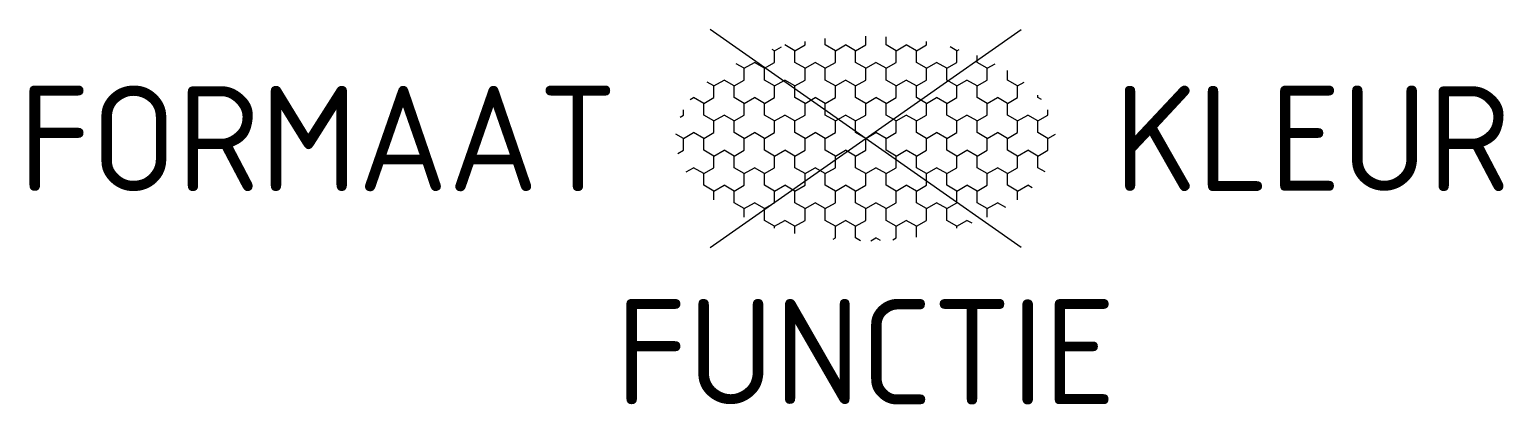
# Model space of a CAD drawing. Header units: metres. Extents: x -14.3 to 10.9, y -4.6 to 1.9.
import ezdxf
from ezdxf.enums import TextEntityAlignment as Align

# ---------------------------------------------------------------- set-up
doc = ezdxf.new("R2010")
doc.units = ezdxf.units.M
doc.styles.add('NLCS-ISO', font='NLCS-ISO.ttf')

msp = doc.modelspace()

# ---------------------------------------------------------------- linework, layer by layer
for p, q in [((-2.662, -1.864), (2.662, 1.864)), ((2.662, -1.864), (-2.662, 1.864)), ((-1.559, 1.5), (-1.599, 1.523)), ((-1.559, 1.5), (-1.442, 1.568)), ((-1.213, 1.5), (-1.386, 1.6)), ((-1.213, 1.5), (-1.039, 1.6)), ((-1.039, 1.6), (-1.039, 1.658)), ((-0.693, 1.6), (-0.693, 1.709)), ((-0.52, 1.5), (-0.693, 1.6)), ((-0.52, 1.5), (-0.346, 1.6)), ((-0.173, 1.5), (-0.346, 1.6)), ((-0.173, 1.5), (0, 1.6)), ((0, 1.6), (0, 1.75)), ((0.347, 1.6), (0.347, 1.74)), ((0.52, 1.5), (0.347, 1.6)), ((0.52, 1.5), (0.693, 1.6)), ((0.866, 1.5), (0.693, 1.6)), ((0.866, 1.5), (1.039, 1.6)), ((1.039, 1.6), (1.039, 1.658)), ((1.559, 1.5), (1.442, 1.568)), ((1.559, 1.5), (1.599, 1.523)), ((-2.079, 1.2), (-2.216, 1.279)), ((-2.079, 1.2), (-1.906, 1.3)), ((-1.732, 1.2), (-1.905, 1.3)), ((-1.732, 1.2), (-1.559, 1.3)), ((-1.559, 1.3), (-1.559, 1.5)), ((-1.213, 1.3), (-1.213, 1.5)), ((-1.039, 1.2), (-1.213, 1.3)), ((-1.039, 1.2), (-0.866, 1.3)), ((-0.693, 1.2), (-0.866, 1.3)), ((-0.693, 1.2), (-0.52, 1.3)), ((-0.52, 1.3), (-0.52, 1.5)), ((-0.173, 1.3), (-0.173, 1.5)), ((0, 1.2), (-0.173, 1.3)), ((0, 1.2), (0.173, 1.3)), ((0.347, 1.2), (0.173, 1.3)), ((0.347, 1.2), (0.52, 1.3)), ((0.52, 1.3), (0.52, 1.5)), ((0.866, 1.3), (0.866, 1.5)), ((1.039, 1.2), (0.866, 1.3)), ((1.039, 1.2), (1.213, 1.3)), ((1.386, 1.2), (1.213, 1.3)), ((1.386, 1.2), (1.559, 1.3)), ((1.559, 1.3), (1.559, 1.5)), ((1.906, 1.3), (1.906, 1.417)), ((2.079, 1.2), (1.906, 1.3)), ((2.079, 1.2), (2.216, 1.279)), ((-2.079, 1), (-2.079, 1.2)), ((-1.732, 1), (-1.732, 1.2)), ((-1.039, 1), (-1.039, 1.2)), ((-0.693, 1), (-0.693, 1.2)), ((0, 1), (0, 1.2)), ((0.347, 1), (0.347, 1.2)), ((1.039, 1), (1.039, 1.2)), ((1.386, 1), (1.386, 1.2)), ((2.079, 1), (2.079, 1.2)), ((2.425, 1), (2.425, 1.164)), ((-2.598, 0.9), (-2.711, 0.965)), ((-2.598, 0.9), (-2.425, 1)), ((-2.598, 0.7), (-2.598, 0.9)), ((-2.252, 0.9), (-2.425, 1)), ((-2.252, 0.9), (-2.079, 1)), ((-2.252, 0.7), (-2.252, 0.9)), ((-1.559, 0.9), (-1.732, 1)), ((-1.559, 0.9), (-1.386, 1)), ((-1.559, 0.7), (-1.559, 0.9)), ((-1.213, 0.9), (-1.386, 1)), ((-1.213, 0.9), (-1.039, 1)), ((-1.213, 0.7), (-1.213, 0.9)), ((-0.52, 0.9), (-0.693, 1)), ((-0.52, 0.9), (-0.346, 1)), ((-0.52, 0.7), (-0.52, 0.9)), ((-0.173, 0.9), (-0.346, 1)), ((-0.173, 0.9), (0, 1)), ((-0.173, 0.7), (-0.173, 0.9)), ((0.52, 0.9), (0.347, 1)), ((0.52, 0.9), (0.693, 1)), ((0.52, 0.7), (0.52, 0.9)), ((0.866, 0.9), (0.693, 1)), ((0.866, 0.9), (1.039, 1)), ((0.866, 0.7), (0.866, 0.9)), ((1.559, 0.9), (1.386, 1)), ((1.559, 0.9), (1.732, 1)), ((1.559, 0.7), (1.559, 0.9)), ((1.906, 0.9), (1.732, 1)), ((1.906, 0.9), (2.079, 1)), ((1.906, 0.7), (1.906, 0.9)), ((2.599, 0.9), (2.425, 1)), ((2.599, 0.9), (2.711, 0.965)), ((2.599, 0.7), (2.599, 0.9)), ((-3.006, 0.665), (-2.945, 0.7)), ((-2.772, 0.6), (-2.945, 0.7)), ((-2.772, 0.6), (-2.598, 0.7)), ((-2.772, 0.4), (-2.772, 0.6)), ((-2.079, 0.6), (-2.252, 0.7)), ((-2.079, 0.6), (-1.906, 0.7)), ((-2.079, 0.4), (-2.079, 0.6)), ((-1.732, 0.6), (-1.905, 0.7)), ((-1.732, 0.6), (-1.559, 0.7)), ((-1.732, 0.4), (-1.732, 0.6)), ((-1.039, 0.6), (-1.213, 0.7)), ((-1.039, 0.6), (-0.866, 0.7)), ((-1.039, 0.4), (-1.039, 0.6)), ((-0.693, 0.6), (-0.866, 0.7)), ((-0.693, 0.6), (-0.52, 0.7)), ((-0.693, 0.4), (-0.693, 0.6)), ((0, 0.6), (-0.173, 0.7)), ((0, 0.6), (0.173, 0.7)), ((0, 0.4), (0, 0.6)), ((0.347, 0.6), (0.173, 0.7)), ((0.347, 0.6), (0.52, 0.7)), ((0.347, 0.4), (0.347, 0.6)), ((1.039, 0.6), (0.866, 0.7)), ((1.039, 0.6), (1.213, 0.7)), ((1.039, 0.4), (1.039, 0.6)), ((1.386, 0.6), (1.213, 0.7)), ((1.386, 0.6), (1.559, 0.7)), ((1.386, 0.4), (1.386, 0.6)), ((2.079, 0.6), (1.906, 0.7)), ((2.079, 0.6), (2.252, 0.7)), ((2.079, 0.4), (2.079, 0.6)), ((2.425, 0.6), (2.252, 0.7)), ((2.425, 0.6), (2.599, 0.7)), ((2.425, 0.4), (2.425, 0.6)), ((2.945, 0.7), (2.945, 0.74)), ((3.006, 0.665), (2.945, 0.7)), ((-3.177, 0.366), (-3.118, 0.4)), ((-3.118, 0.4), (-3.118, 0.492)), ((-2.598, 0.3), (-2.772, 0.4)), ((-2.598, 0.3), (-2.425, 0.4)), ((-2.598, 0.1), (-2.598, 0.3)), ((-2.252, 0.3), (-2.425, 0.4)), ((-2.252, 0.3), (-2.079, 0.4)), ((-2.252, 0.1), (-2.252, 0.3)), ((-1.559, 0.3), (-1.732, 0.4)), ((-1.559, 0.3), (-1.386, 0.4)), ((-1.559, 0.1), (-1.559, 0.3)), ((-1.213, 0.3), (-1.386, 0.4)), ((-1.213, 0.3), (-1.039, 0.4)), ((-1.213, 0.1), (-1.213, 0.3)), ((-0.52, 0.3), (-0.693, 0.4)), ((-0.52, 0.3), (-0.346, 0.4)), ((-0.52, 0.1), (-0.52, 0.3)), ((-0.173, 0.3), (-0.346, 0.4)), ((-0.173, 0.3), (0, 0.4)), ((-0.173, 0.1), (-0.173, 0.3)), ((0.52, 0.3), (0.347, 0.4)), ((0.52, 0.3), (0.693, 0.4)), ((0.52, 0.1), (0.52, 0.3)), ((0.866, 0.3), (0.693, 0.4)), ((0.866, 0.3), (1.039, 0.4)), ((0.866, 0.1), (0.866, 0.3)), ((1.559, 0.3), (1.386, 0.4)), ((1.559, 0.3), (1.732, 0.4)), ((1.559, 0.1), (1.559, 0.3)), ((1.906, 0.3), (1.732, 0.4)), ((1.906, 0.3), (2.079, 0.4)), ((1.906, 0.1), (1.906, 0.3)), ((2.599, 0.3), (2.425, 0.4)), ((2.599, 0.3), (2.772, 0.4)), ((2.599, 0.1), (2.599, 0.3)), ((2.945, 0.3), (2.772, 0.4)), ((2.945, 0.3), (3.118, 0.4)), ((2.945, 0.1), (2.945, 0.3)), ((3.118, 0.4), (3.118, 0.492)), ((-3.118, 0), (-3.247, 0.074)), ((-3.118, 0), (-2.945, 0.1)), ((-2.772, 0), (-2.945, 0.1)), ((-2.772, 0), (-2.598, 0.1)), ((-2.079, 0), (-2.252, 0.1)), ((-2.079, 0), (-1.906, 0.1)), ((-1.732, 0), (-1.905, 0.1)), ((-1.732, 0), (-1.559, 0.1)), ((-1.039, 0), (-1.213, 0.1)), ((-1.039, 0), (-0.866, 0.1)), ((-0.693, 0), (-0.866, 0.1)), ((-0.693, 0), (-0.52, 0.1)), ((0, 0), (-0.173, 0.1)), ((0, 0), (0.173, 0.1)), ((0.347, 0), (0.173, 0.1)), ((0.347, 0), (0.52, 0.1)), ((1.039, 0), (0.866, 0.1)), ((1.039, 0), (1.213, 0.1)), ((1.386, 0), (1.213, 0.1)), ((1.386, 0), (1.559, 0.1)), ((2.079, 0), (1.906, 0.1)), ((2.079, 0), (2.252, 0.1)), ((2.425, 0), (2.252, 0.1)), ((2.425, 0), (2.599, 0.1)), ((3.118, 0), (2.945, 0.1)), ((3.118, 0), (3.247, 0.074)), ((-3.215, -0.256), (-3.118, -0.2)), ((-3.118, -0.2), (-3.118, 0)), ((-2.772, -0.2), (-2.772, 0)), ((-2.598, -0.3), (-2.772, -0.2)), ((-2.598, -0.3), (-2.425, -0.2)), ((-2.252, -0.3), (-2.425, -0.2)), ((-2.252, -0.3), (-2.079, -0.2)), ((-2.079, -0.2), (-2.079, 0)), ((-1.732, -0.2), (-1.732, 0)), ((-1.559, -0.3), (-1.732, -0.2)), ((-1.559, -0.3), (-1.386, -0.2)), ((-1.213, -0.3), (-1.386, -0.2)), ((-1.213, -0.3), (-1.039, -0.2)), ((-1.039, -0.2), (-1.039, 0)), ((-0.693, -0.2), (-0.693, 0)), ((-0.52, -0.3), (-0.693, -0.2)), ((-0.52, -0.3), (-0.346, -0.2)), ((-0.173, -0.3), (-0.346, -0.2)), ((-0.173, -0.3), (0, -0.2)), ((0, -0.2), (0, 0)), ((0.347, -0.2), (0.347, 0)), ((0.52, -0.3), (0.347, -0.2)), ((0.52, -0.3), (0.693, -0.2)), ((0.866, -0.3), (0.693, -0.2)), ((0.866, -0.3), (1.039, -0.2)), ((1.039, -0.2), (1.039, 0)), ((1.386, -0.2), (1.386, 0)), ((1.559, -0.3), (1.386, -0.2)), ((1.559, -0.3), (1.732, -0.2)), ((1.906, -0.3), (1.732, -0.2)), ((1.906, -0.3), (2.079, -0.2)), ((2.079, -0.2), (2.079, 0)), ((2.425, -0.2), (2.425, 0)), ((2.599, -0.3), (2.425, -0.2)), ((2.599, -0.3), (2.772, -0.2)), ((2.945, -0.3), (2.772, -0.2)), ((2.945, -0.3), (3.118, -0.2)), ((3.118, -0.2), (3.118, 0)), ((-3.07, -0.573), (-2.945, -0.5)), ((-2.772, -0.6), (-2.945, -0.5)), ((-2.772, -0.6), (-2.598, -0.5)), ((-2.598, -0.5), (-2.598, -0.3)), ((-2.252, -0.5), (-2.252, -0.3)), ((-2.079, -0.6), (-2.252, -0.5)), ((-2.079, -0.6), (-1.906, -0.5)), ((-1.732, -0.6), (-1.905, -0.5)), ((-1.732, -0.6), (-1.559, -0.5)), ((-1.559, -0.5), (-1.559, -0.3)), ((-1.213, -0.5), (-1.213, -0.3)), ((-1.039, -0.6), (-1.213, -0.5)), ((-1.039, -0.6), (-0.866, -0.5)), ((-0.693, -0.6), (-0.866, -0.5)), ((-0.693, -0.6), (-0.52, -0.5)), ((-0.52, -0.5), (-0.52, -0.3)), ((-0.173, -0.5), (-0.173, -0.3)), ((0, -0.6), (-0.173, -0.5)), ((0, -0.6), (0.173, -0.5)), ((0.347, -0.6), (0.173, -0.5)), ((0.347, -0.6), (0.52, -0.5)), ((0.52, -0.5), (0.52, -0.3)), ((0.866, -0.5), (0.866, -0.3)), ((1.039, -0.6), (0.866, -0.5)), ((1.039, -0.6), (1.213, -0.5)), ((1.386, -0.6), (1.213, -0.5)), ((1.386, -0.6), (1.559, -0.5)), ((1.559, -0.5), (1.559, -0.3)), ((1.906, -0.5), (1.906, -0.3)), ((2.079, -0.6), (1.906, -0.5)), ((2.079, -0.6), (2.252, -0.5)), ((2.425, -0.6), (2.252, -0.5)), ((2.425, -0.6), (2.599, -0.5)), ((2.599, -0.5), (2.599, -0.3)), ((2.945, -0.5), (2.945, -0.3)), ((3.07, -0.573), (2.945, -0.5)), ((-2.772, -0.8), (-2.772, -0.6)), ((-2.079, -0.8), (-2.079, -0.6)), ((-1.732, -0.8), (-1.732, -0.6)), ((-1.039, -0.8), (-1.039, -0.6)), ((-0.693, -0.8), (-0.693, -0.6)), ((0, -0.8), (0, -0.6)), ((0.347, -0.8), (0.347, -0.6)), ((1.039, -0.8), (1.039, -0.6)), ((1.386, -0.8), (1.386, -0.6)), ((2.079, -0.8), (2.079, -0.6)), ((2.425, -0.8), (2.425, -0.6)), ((-2.598, -0.9), (-2.772, -0.8)), ((-2.598, -0.9), (-2.425, -0.8)), ((-2.598, -1.051), (-2.598, -0.9)), ((-2.252, -0.9), (-2.425, -0.8)), ((-2.252, -0.9), (-2.079, -0.8)), ((-2.252, -1.1), (-2.252, -0.9)), ((-1.559, -0.9), (-1.732, -0.8)), ((-1.559, -0.9), (-1.386, -0.8)), ((-1.559, -1.1), (-1.559, -0.9)), ((-1.213, -0.9), (-1.386, -0.8)), ((-1.213, -0.9), (-1.039, -0.8)), ((-1.213, -1.1), (-1.213, -0.9)), ((-0.52, -0.9), (-0.693, -0.8)), ((-0.52, -0.9), (-0.346, -0.8)), ((-0.52, -1.1), (-0.52, -0.9)), ((-0.173, -0.9), (-0.346, -0.8)), ((-0.173, -0.9), (0, -0.8)), ((-0.173, -1.1), (-0.173, -0.9)), ((0.52, -0.9), (0.347, -0.8)), ((0.52, -0.9), (0.693, -0.8)), ((0.52, -1.1), (0.52, -0.9)), ((0.866, -0.9), (0.693, -0.8)), ((0.866, -0.9), (1.039, -0.8)), ((0.866, -1.1), (0.866, -0.9)), ((1.559, -0.9), (1.386, -0.8)), ((1.559, -0.9), (1.732, -0.8)), ((1.559, -1.1), (1.559, -0.9)), ((1.906, -0.9), (1.732, -0.8)), ((1.906, -0.9), (2.079, -0.8)), ((1.906, -1.1), (1.906, -0.9)), ((2.599, -0.9), (2.425, -0.8)), ((2.599, -0.9), (2.772, -0.8)), ((2.599, -1.051), (2.599, -0.9)), ((2.847, -0.843), (2.772, -0.8)), ((-2.079, -1.2), (-2.252, -1.1)), ((-2.079, -1.2), (-1.906, -1.1)), ((-2.079, -1.345), (-2.079, -1.2)), ((-1.732, -1.2), (-1.905, -1.1)), ((-1.732, -1.2), (-1.559, -1.1)), ((-1.732, -1.4), (-1.732, -1.2)), ((-1.039, -1.2), (-1.213, -1.1)), ((-1.039, -1.2), (-0.866, -1.1)), ((-1.039, -1.4), (-1.039, -1.2)), ((-0.693, -1.2), (-0.866, -1.1)), ((-0.693, -1.2), (-0.52, -1.1)), ((-0.693, -1.4), (-0.693, -1.2)), ((0, -1.2), (-0.173, -1.1)), ((0, -1.2), (0.173, -1.1)), ((0, -1.4), (0, -1.2)), ((0.347, -1.2), (0.173, -1.1)), ((0.347, -1.2), (0.52, -1.1)), ((0.347, -1.4), (0.347, -1.2)), ((1.039, -1.2), (0.866, -1.1)), ((1.039, -1.2), (1.213, -1.1)), ((1.039, -1.4), (1.039, -1.2)), ((1.386, -1.2), (1.213, -1.1)), ((1.386, -1.2), (1.559, -1.1)), ((1.386, -1.4), (1.386, -1.2)), ((2.079, -1.2), (1.906, -1.1)), ((2.079, -1.2), (2.252, -1.1)), ((2.079, -1.345), (2.079, -1.2)), ((2.395, -1.183), (2.252, -1.1)), ((-1.559, -1.5), (-1.732, -1.4)), ((-1.559, -1.5), (-1.386, -1.4)), ((-1.559, -1.535), (-1.559, -1.5)), ((-1.213, -1.5), (-1.386, -1.4)), ((-1.213, -1.5), (-1.039, -1.4)), ((-1.213, -1.623), (-1.213, -1.5)), ((-0.52, -1.5), (-0.693, -1.4)), ((-0.52, -1.5), (-0.346, -1.4)), ((-0.52, -1.7), (-0.52, -1.5)), ((-0.173, -1.5), (-0.346, -1.4)), ((-0.173, -1.5), (0, -1.4)), ((-0.173, -1.7), (-0.173, -1.5)), ((0.52, -1.5), (0.347, -1.4)), ((0.52, -1.5), (0.693, -1.4)), ((0.52, -1.7), (0.52, -1.5)), ((0.866, -1.5), (0.693, -1.4)), ((0.866, -1.5), (1.039, -1.4)), ((0.866, -1.686), (0.866, -1.5)), ((1.559, -1.5), (1.386, -1.4)), ((1.559, -1.5), (1.732, -1.4)), ((1.559, -1.535), (1.559, -1.5)), ((1.819, -1.45), (1.732, -1.4)), ((-0.56, -1.723), (-0.52, -1.7)), ((-0.089, -1.749), (-0.173, -1.7)), ((0.089, -1.749), (0.173, -1.7)), ((0.25, -1.744), (0.173, -1.7)), ((0.465, -1.732), (0.52, -1.7))]:
    msp.add_line(p, q)

# ---------------------------------------------------------------- texts
at = {"style": 'NLCS-ISO'}
msp.add_attdef('FORMAAT', text='', height=1.8, dxfattribs=at).set_placement((-4.25, 0), align=Align.MIDDLE_RIGHT)
msp.add_attdef('KLEUR', text='', height=1.8, dxfattribs=at).set_placement((4.25, 0), align=Align.MIDDLE_LEFT)
at = {"style": 'NLCS-ISO', "flags": 1}
msp.add_attdef('FUNCTIE', text='', height=1.8, dxfattribs=at).set_placement((0, -2.75), align=Align.TOP_CENTER)

doc.saveas('drawing.dxf')
